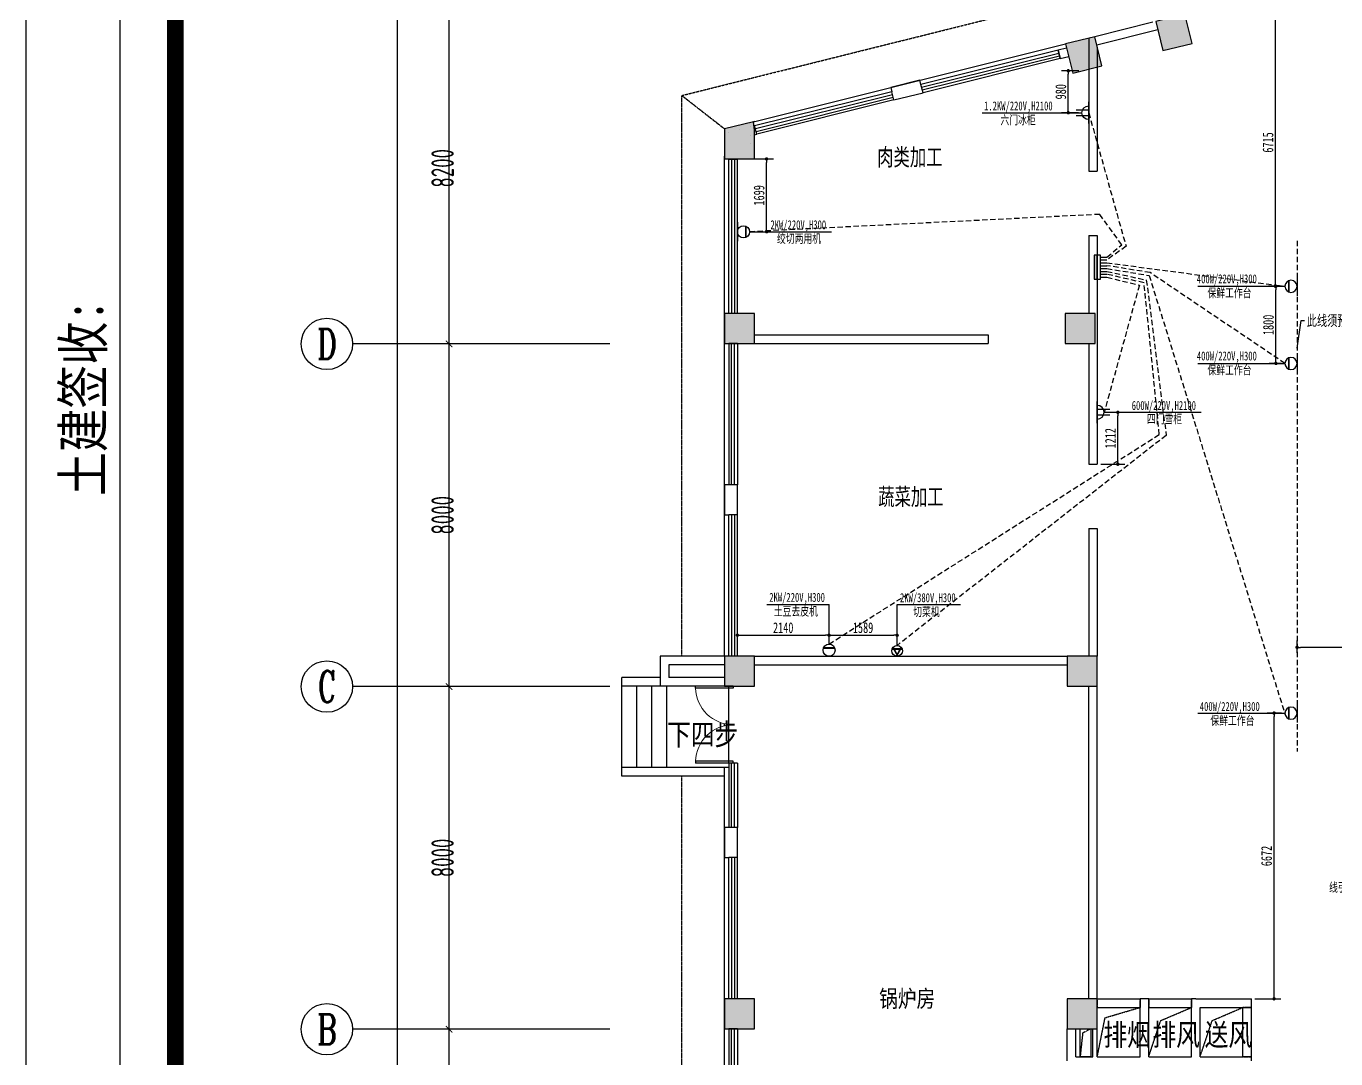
# Model space of a CAD drawing. Header units: inches. Extents: x -584 to 1446124, y -108140 to 99637.
# Drawn here: x 874424 to 904991, y 20854 to 44961 of the extents above; entities that cross this region are included whole.
import ezdxf
from ezdxf.enums import TextEntityAlignment as Align

# ---------------------------------------------------------------- set-up
doc = ezdxf.new("R2010")
doc.units = ezdxf.units.IN
doc.header["$MEASUREMENT"] = 0
for name, pattern in [('DASH', [0.35, 0.25, -0.1]), ('DASHED', [0.75, 0.5, -0.25]), ('HIDDEN', [0.375, 0.25, -0.125])]:
    doc.linetypes.add(name, pattern=pattern)
for name, color, linetype in [('AXIS', 3, 'Continuous'), ('AXIS_TEXT', 7, 'Continuous'), ('COLUMN', 6, 'Continuous'), ('DIM_SYMB', 3, 'Continuous'), ('GROUND', 34, 'Continuous'), ('PUB_HATCH', 8, 'Continuous'), ('PUB_TEXT', 151, 'Continuous'), ('STAIR', 6, 'Continuous'), ('WALL', 7, 'Continuous'), ('WINDOW', 3, 'Continuous'), ('供排水', 4, 'Continuous'), ('外框', 7, 'Continuous'), ('电位', 1, 'Continuous')]:
    doc.layers.add(name, color=color, linetype=linetype)
doc.styles.add('_TCH_AXIS', font='COMPLEX', dxfattribs={"bigfont": 'GBCBIG'})
doc.styles.add('_TCH_DIM', font='stylu.ttf')
doc.styles.add('_TCH_DIM_T3', font='TSSDENG', dxfattribs={"width": 0.64, "bigfont": 'TSSDCHN'})
doc.styles.add('COMPLEX', font='stylu.ttf')
doc.styles.get("Standard").update_dxf_attribs({"font": '', "width": 0.7, "height": 250})
doc.styles.add('STYLE4', font='', dxfattribs={"width": 0.7, "height": 180})
doc.styles.add('宋体平面', font='', dxfattribs={"width": 0.8})
doc.styles.get('Standard').set_extended_font_data('NSimSun')
doc.styles.get('STYLE4').set_extended_font_data('NSimSun')
doc.styles.get('宋体平面').set_extended_font_data('SimSun')
doc.dimstyles.new('_TCH_ARCH&&150', dxfattribs={"dimtxt": 525, "dimasz": 150, "dimexe": 375, "dimexo": 450, "dimgap": 150, "dimtad": 1, "dimdec": 0, "dimzin": 0, "dimdsep": 46, "dimtxsty": '_TCH_DIM_T3', "dimblk": 'ARCHTICK', "dimcen": 0.09, "dimclrt": 7, "dimazin": 2, "dimtfac": 1, "dimtdec": 0, "dimtix": 1, "dimtmove": 2, "dimatfit": 3, "dimfxl": 0, "dimtolj": 1, "dimtzin": 0, "dimarcsym": 0})
doc.dimstyles.new('电路', dxfattribs={"dimscale": 80, "dimtxt": 2.5, "dimasz": 1, "dimexe": 2, "dimexo": 1, "dimtad": 1, "dimdec": 0, "dimtxsty": 'Standard', "dimblk": 'DOT', "dimcen": 1, "dimclrd": 6, "dimclre": 6, "dimclrt": 6, "dimadec": 0, "dimazin": 0, "dimtfac": 1, "dimtdec": 0, "dimtmove": 0, "dimatfit": 3, "dimfxl": 0, "dimarcsym": 0})

# ---------------------------------------------------------------- blocks, each defined once
blk = doc.blocks.new('_ArchTick')
at = {"color": 0, "linetype": 'ByBlock', "const_width": 0.15}
blk.add_lwpolyline([(-0.5, -0.5), (0.5, 0.5)], dxfattribs=at)
blk = doc.blocks.new('*D110')
at = {"layer": 'AXIS', "color": 0, "lineweight": -2, "transparency": 16777216}
for p, q in [((887593, 21543), (883918, 21543)), ((884293, 13143), (884293, 21543)), ((887593, 13143), (883918, 13143))]:
    blk.add_line(p, q, dxfattribs=at)
at = {"layer": 'Defpoints', "color": 0, "transparency": 16777216}
for p in [(884293, 21543), (888043, 21543), (888043, 13143)]:
    blk.add_point(p, dxfattribs=at)
at = {"layer": 'AXIS', "color": 0, "lineweight": -2, "transparency": 16777216, "xscale": 150, "yscale": 150, "zscale": 150}
for p, rotation in [((884293, 21543), 90), ((884293, 13143), 270)]:
    blk.add_blockref('_ArchTick', p, dxfattribs=dict(at, rotation=rotation))
at = {"layer": 'AXIS', "color": 7, "transparency": 16777216, "insert": (884143, 17343), "char_height": 525, "attachment_point": 5, "rotation": 90, "style": '_TCH_DIM_T3'}
blk.add_mtext('\\A1;8400', dxfattribs=at)
blk = doc.blocks.new('*D111')
at = {"layer": 'AXIS', "color": 0, "lineweight": -2, "transparency": 16777216}
for p, q in [((887593, 29543), (883918, 29543)), ((884293, 21543), (884293, 29543)), ((887593, 21543), (883918, 21543))]:
    blk.add_line(p, q, dxfattribs=at)
at = {"layer": 'Defpoints', "color": 0, "transparency": 16777216}
for p in [(884293, 29543), (888043, 29543), (888043, 21543)]:
    blk.add_point(p, dxfattribs=at)
at = {"layer": 'AXIS', "color": 0, "lineweight": -2, "transparency": 16777216, "xscale": 150, "yscale": 150, "zscale": 150}
for p, rotation in [((884293, 29543), 90), ((884293, 21543), 270)]:
    blk.add_blockref('_ArchTick', p, dxfattribs=dict(at, rotation=rotation))
at = {"layer": 'AXIS', "color": 7, "transparency": 16777216, "insert": (884143, 25543), "char_height": 525, "attachment_point": 5, "rotation": 90, "style": '_TCH_DIM_T3'}
blk.add_mtext('\\A1;8000', dxfattribs=at)
blk = doc.blocks.new('*D112')
at = {"layer": 'AXIS', "color": 0, "lineweight": -2, "transparency": 16777216}
for p, q in [((887593, 37543), (883918, 37543)), ((884293, 29543), (884293, 37543)), ((887593, 29543), (883918, 29543))]:
    blk.add_line(p, q, dxfattribs=at)
at = {"layer": 'Defpoints', "color": 0, "transparency": 16777216}
for p in [(884293, 37543), (888043, 37543), (888043, 29543)]:
    blk.add_point(p, dxfattribs=at)
at = {"layer": 'AXIS', "color": 0, "lineweight": -2, "transparency": 16777216, "xscale": 150, "yscale": 150, "zscale": 150}
for p, rotation in [((884293, 37543), 90), ((884293, 29543), 270)]:
    blk.add_blockref('_ArchTick', p, dxfattribs=dict(at, rotation=rotation))
at = {"layer": 'AXIS', "color": 7, "transparency": 16777216, "insert": (884143, 33543), "char_height": 525, "attachment_point": 5, "rotation": 90, "style": '_TCH_DIM_T3'}
blk.add_mtext('\\A1;8000', dxfattribs=at)
blk = doc.blocks.new('*D113')
at = {"layer": 'AXIS', "color": 0, "lineweight": -2, "transparency": 16777216}
for p, q in [((887593, 45743), (883918, 45743)), ((884293, 37543), (884293, 45743)), ((887593, 37543), (883918, 37543))]:
    blk.add_line(p, q, dxfattribs=at)
at = {"layer": 'Defpoints', "color": 0, "transparency": 16777216}
for p in [(884293, 45743), (888043, 45743), (888043, 37543)]:
    blk.add_point(p, dxfattribs=at)
at = {"layer": 'AXIS', "color": 0, "lineweight": -2, "transparency": 16777216, "xscale": 150, "yscale": 150, "zscale": 150}
for p, rotation in [((884293, 45743), 90), ((884293, 37543), 270)]:
    blk.add_blockref('_ArchTick', p, dxfattribs=dict(at, rotation=rotation))
at = {"layer": 'AXIS', "color": 7, "transparency": 16777216, "insert": (884143, 41643), "char_height": 525, "attachment_point": 5, "rotation": 90, "style": '_TCH_DIM_T3'}
blk.add_mtext('\\A1;8200', dxfattribs=at)
blk = doc.blocks.new('*D120')
at = {"layer": 'AXIS', "color": 0, "lineweight": -2, "transparency": 16777216}
for p, q in [((887593, 87043), (882718, 87043)), ((883093, 13043), (883093, 87043)), ((887593, 13043), (882718, 13043))]:
    blk.add_line(p, q, dxfattribs=at)
at = {"layer": 'Defpoints', "color": 0, "transparency": 16777216}
for p in [(883093, 87043), (888043, 87043), (888043, 13043)]:
    blk.add_point(p, dxfattribs=at)
at = {"layer": 'AXIS', "color": 0, "lineweight": -2, "transparency": 16777216, "xscale": 150, "yscale": 150, "zscale": 150}
for p, rotation in [((883093, 87043), 90), ((883093, 13043), 270)]:
    blk.add_blockref('_ArchTick', p, dxfattribs=dict(at, rotation=rotation))
at = {"layer": 'AXIS', "color": 7, "transparency": 16777216, "insert": (882943, 50043), "char_height": 525, "attachment_point": 5, "rotation": 90, "style": '_TCH_DIM_T3'}
blk.add_mtext('\\A1;74000', dxfattribs=at)
blk = doc.blocks.new('_FZH')
at = {"layer": 'WALL'}
blk.add_lwpolyline([(-0.5, -0.5), (0.5, -0.5), (0.5, 0.5), (-0.5, 0.5)], close=True, dxfattribs=at)
blk.add_solid([(-0.5, -0.5), (0.5, -0.5), (-0.5, 0.5), (0.5, 0.5)], dxfattribs=at)
blk = doc.blocks.new('$DorLib2D$00000002')
for p, q in [((-0.5, 0), (-0.5, 0.4875)), ((-0.475, 0.4875), (-0.5, 0.4875)), ((-0.475, 0), (-0.475, 0.4875)), ((0.475, 0), (0.475, 0.4875)), ((0.475, 0.4875), (0.5, 0.4875)), ((0.5, 0), (0.5, 0.4875)), ((-0.5, 0), (-0.475, 0)), ((0.5, 0), (0.475, 0))]:
    blk.add_line(p, q)
at = {"lineweight": 13}
for centre, start, end in [((-0.4875, 0), 0, 88.53072), ((0.4875, 0), 91.46928, 180)]:
    blk.add_arc(centre, 0.4875, start, end, dxfattribs=at)
blk = doc.blocks.new('_AXISO')
blk.add_circle((0, 0), 0.5)
at = {"layer": 'AXIS_TEXT', "style": 'COMPLEX', "width": 1.041667}
blk.add_attdef('A', text='', height=0.56, dxfattribs=at).set_placement((-0.25, -0.28), (0.25, -0.28), align=Align.FIT)
blk = doc.blocks.new('$TCHSYS$WIN2D')
for p, q in [((-0.5, 0.5), (0.5, 0.5)), ((-0.5, 0.5), (-0.5, -0.5)), ((0.5, 0.5), (0.5, -0.5)), ((0.5, 0.1667), (-0.5, 0.1667)), ((0.5, -0.1667), (-0.5, -0.1667)), ((-0.5, -0.5), (0.5, -0.5))]:
    blk.add_line(p, q)
blk = doc.blocks.new('A$C3BCC7316')
at = {"layer": '电位'}
for p, q in [((99, 215), (404, 215)), ((104, 226), (399, 226)), ((0, 0), (503, 0))]:
    blk.add_line(p, q, dxfattribs=at)
blk.add_circle((252, 161), 161, dxfattribs=at)
blk = doc.blocks.new('_DOT')
at = {"color": 0, "linetype": 'ByBlock'}
blk.add_line((-0.5, 0), (-1, 0), dxfattribs=at)
at = {"color": 0, "linetype": 'ByBlock', "const_width": 0.5}
blk.add_lwpolyline([(-0.25, 0, 1), (0.25, 0, 1)], format="xyb", close=True, dxfattribs=at)
blk = doc.blocks.new('A$C383973DD')
at = {"layer": '电位'}
for p, q in [((0, 0), (0, 503)), ((292, 316), (0, 316)), ((292, 187), (0, 187))]:
    blk.add_line(p, q, dxfattribs=at)
blk.add_arc((0, 252), 161, 270, 90, dxfattribs=at)
blk = doc.blocks.new('A$C7F97516A')
at = {"layer": '电位', "color": 4, "xscale": -1}
blk.add_blockref('A$C383973DD', (292, 0), dxfattribs=at)
blk = doc.blocks.new('A$C624B2101')
at = {"rotation": 180}
blk.add_blockref('A$C7F97516A', (292, 503), dxfattribs=at)
blk = doc.blocks.new('A$C76033D9E')
at = {"layer": '电位', "rotation": 180}
blk.add_blockref('A$C624B2101', (292, 503), dxfattribs=at)
blk = doc.blocks.new('A$C748C3124')
at = {"layer": '电位', "rotation": 90}
blk.add_blockref('A$C76033D9E', (503, 0), dxfattribs=at)
blk = doc.blocks.new('A$C42B0259F')
at = {"layer": '电位', "ltscale": 5, "xscale": -1, "rotation": 180}
blk.add_blockref('A$C748C3124', (0, 292), dxfattribs=at)
blk = doc.blocks.new('A$C46FF7360')
at = {"layer": '供排水', "color": 1, "rotation": 270}
blk.add_blockref('A$C42B0259F', (0, 503), dxfattribs=at)
blk = doc.blocks.new('A$C2916719F')
at = {"layer": '电位', "linetype": 'ByBlock', "rotation": 180}
blk.add_blockref('A$C46FF7360', (292, 503), dxfattribs=at)
blk = doc.blocks.new('A$C03132E9D')
at = {"layer": '电位', "linetype": 'ByBlock', "rotation": 270}
blk.add_blockref('A$C2916719F', (0, 292), dxfattribs=at)
blk = doc.blocks.new('A$C6B0667CD')
at = {"layer": '电位', "rotation": 89.99999999999999}
blk.add_blockref('A$C03132E9D', (292, 0), dxfattribs=at)
blk = doc.blocks.new('A$C1DA46B52')
at = {"layer": '电位', "xscale": -1, "rotation": 180}
blk.add_blockref('A$C6B0667CD', (0, 503), dxfattribs=at)
blk = doc.blocks.new('A$C30686D04')
at = {"layer": 'WALL', "color": 5, "rotation": 90}
blk.add_blockref('A$C1DA46B52', (503, 0), dxfattribs=at)
blk = doc.blocks.new('A$C10C2449B')
at = {"layer": 'WALL', "color": 5, "rotation": 90}
blk.add_blockref('A$C30686D04', (292, 0), dxfattribs=at)
blk = doc.blocks.new('A$C50093F6F')
at = {"layer": '电位', "rotation": 270}
blk.add_blockref('A$C10C2449B', (0, 292), dxfattribs=at)
blk = doc.blocks.new('A$C5F826928')
at = {"layer": '电位', "rotation": 270}
blk.add_blockref('A$C50093F6F', (0, 503), dxfattribs=at)
blk = doc.blocks.new('A$C14B745F9')
at = {"layer": '电位'}
for p, q in [((0, 503), (0, 0)), ((215, 404), (215, 99)), ((226, 399), (226, 104)), ((1, 233), (257, 381)), ((257, 122), (1, 270)), ((3, 222), (266, 374)), ((266, 129), (3, 281))]:
    blk.add_line(p, q, dxfattribs=at)
blk.add_circle((161, 252), 161, dxfattribs=at)
blk = doc.blocks.new('A$C45DF5A34')
at = {"layer": '电位', "color": 4, "rotation": 90}
blk.add_blockref('A$C14B745F9', (503, 0), dxfattribs=at)
blk = doc.blocks.new('A$C719F3E81')
at = {"layer": '电位', "color": 4, "rotation": 180}
blk.add_blockref('A$C45DF5A34', (503, 323), dxfattribs=at)
blk = doc.blocks.new('A$C2F906CB9')
at = {"layer": '电位', "color": 1, "ltscale": 400}
blk.add_blockref('A$C719F3E81', (0, 0), dxfattribs=at)
blk = doc.blocks.new('A$C6BFE34A6')
at = {"layer": '电位', "xscale": 0.777089783281734, "yscale": 0.777089783281734, "zscale": 0.777089783281734}
blk.add_blockref('A$C2F906CB9', (0, 0), dxfattribs=at)
blk = doc.blocks.new('A$C67150746')
at = {"layer": '供排水', "color": 1, "rotation": 270}
blk.add_blockref('A$C6BFE34A6', (0, 391), dxfattribs=at)
blk = doc.blocks.new('A$C51460DDB')
at = {"layer": '电位', "linetype": 'ByBlock', "xscale": -1}
blk.add_blockref('A$C67150746', (251, 0), dxfattribs=at)
blk = doc.blocks.new('A$C75EF68A1')
at = {"layer": 'WALL', "color": 5, "rotation": 180}
blk.add_blockref('A$C51460DDB', (251, 391), dxfattribs=at)
blk = doc.blocks.new('A$C776A0E82')
at = {"layer": '电位', "color": 6}
blk.add_blockref('A$C75EF68A1', (0, 0), dxfattribs=at)
blk = doc.blocks.new('A$C12B31555')
at = {"layer": '电位', "color": 6, "rotation": 270}
blk.add_blockref('A$C776A0E82', (0, 251), dxfattribs=at)
blk = doc.blocks.new('A$C380528E4')
at = {"layer": '电位', "color": 6, "rotation": 180}
blk.add_blockref('A$C12B31555', (391, 251), dxfattribs=at)
blk = doc.blocks.new('*D207')
at = {"layer": 'Defpoints', "color": 0, "transparency": 16777216}
for p in [(898747, 43920), (899069, 43920), (899062, 42940)]:
    blk.add_point(p, dxfattribs=at)
at = {"layer": '电位', "color": 6, "lineweight": -2, "transparency": 16777216}
for p, q in [((898989, 43920), (898587, 43920)), ((898747, 43020), (898747, 43840)), ((898982, 42940), (898587, 42940))]:
    blk.add_line(p, q, dxfattribs=at)
at = {"layer": '电位', "color": 6, "lineweight": -2, "transparency": 16777216, "xscale": 80, "yscale": 80, "zscale": 80}
for p, rotation in [((898747, 43920), 90), ((898747, 42940), 270)]:
    blk.add_blockref('_DOT', p, dxfattribs=dict(at, rotation=rotation))
at = {"layer": '电位', "color": 6, "transparency": 16777216, "insert": (898572, 43430), "char_height": 250, "attachment_point": 5, "rotation": 90}
blk.add_mtext('980', dxfattribs=at)
blk = doc.blocks.new('*D208')
at = {"layer": 'Defpoints', "color": 0, "transparency": 16777216}
for p in [(891307, 41861), (891705, 41861), (891307, 40162)]:
    blk.add_point(p, dxfattribs=at)
at = {"layer": '电位', "color": 6, "lineweight": -2, "transparency": 16777216}
for p, q in [((891387, 41861), (891865, 41861)), ((891705, 40242), (891705, 41781)), ((891387, 40162), (891865, 40162))]:
    blk.add_line(p, q, dxfattribs=at)
at = {"layer": '电位', "color": 6, "lineweight": -2, "transparency": 16777216, "xscale": 80, "yscale": 80, "zscale": 80}
for p, rotation in [((891705, 41861), 90), ((891705, 40162), 270)]:
    blk.add_blockref('_DOT', p, dxfattribs=dict(at, rotation=rotation))
at = {"layer": '电位', "color": 6, "transparency": 16777216, "insert": (891530, 41012), "char_height": 250, "attachment_point": 5, "rotation": 90}
blk.add_mtext('1699', dxfattribs=at)
blk = doc.blocks.new('*D209')
at = {"layer": 'Defpoints', "color": 0, "transparency": 16777216}
for p in [(893163, 30742), (893163, 30541), (891023, 30254)]:
    blk.add_point(p, dxfattribs=at)
at = {"layer": '电位', "color": 6, "lineweight": -2, "transparency": 16777216}
for p, q in [((891023, 30334), (891023, 30902)), ((893163, 30621), (893163, 30902)), ((891103, 30742), (893083, 30742))]:
    blk.add_line(p, q, dxfattribs=at)
at = {"layer": '电位', "color": 6, "lineweight": -2, "transparency": 16777216, "xscale": 80, "yscale": 80, "zscale": 80, "rotation": 180}
blk.add_blockref('_DOT', (891023, 30742), dxfattribs=at)
at = {"layer": '电位', "color": 6, "lineweight": -2, "transparency": 16777216, "xscale": 80, "yscale": 80, "zscale": 80}
blk.add_blockref('_DOT', (893163, 30742), dxfattribs=at)
at = {"layer": '电位', "color": 6, "transparency": 16777216, "insert": (892093, 30917), "char_height": 250, "attachment_point": 5}
blk.add_mtext('2140', dxfattribs=at)
blk = doc.blocks.new('*D210')
at = {"layer": 'Defpoints', "color": 0, "transparency": 16777216}
for p in [(894752, 30742), (893163, 30541), (894752, 30504)]:
    blk.add_point(p, dxfattribs=at)
at = {"layer": '电位', "color": 6, "lineweight": -2, "transparency": 16777216}
for p, q in [((893163, 30621), (893163, 30902)), ((894752, 30584), (894752, 30902)), ((893243, 30742), (894672, 30742))]:
    blk.add_line(p, q, dxfattribs=at)
at = {"layer": '电位', "color": 6, "lineweight": -2, "transparency": 16777216, "xscale": 80, "yscale": 80, "zscale": 80, "rotation": 180}
blk.add_blockref('_DOT', (893163, 30742), dxfattribs=at)
at = {"layer": '电位', "color": 6, "lineweight": -2, "transparency": 16777216, "xscale": 80, "yscale": 80, "zscale": 80}
blk.add_blockref('_DOT', (894752, 30742), dxfattribs=at)
at = {"layer": '电位', "color": 6, "transparency": 16777216, "insert": (893957, 30917), "char_height": 250, "attachment_point": 5}
blk.add_mtext('1589', dxfattribs=at)
blk = doc.blocks.new('*D211')
at = {"layer": 'Defpoints', "color": 0, "transparency": 16777216}
for p in [(903550, 28925), (903802, 28925), (903023, 22254)]:
    blk.add_point(p, dxfattribs=at)
at = {"layer": '电位', "color": 6, "lineweight": -2, "transparency": 16777216}
for p, q in [((903722, 28925), (903390, 28925)), ((903550, 22334), (903550, 28845)), ((903103, 22254), (903710, 22254))]:
    blk.add_line(p, q, dxfattribs=at)
at = {"layer": '电位', "color": 6, "lineweight": -2, "transparency": 16777216, "xscale": 80, "yscale": 80, "zscale": 80}
for p, rotation in [((903550, 28925), 90), ((903550, 22254), 270)]:
    blk.add_blockref('_DOT', p, dxfattribs=dict(at, rotation=rotation))
at = {"layer": '电位', "color": 6, "transparency": 16777216, "insert": (903375, 25589), "char_height": 250, "attachment_point": 5, "rotation": 90}
blk.add_mtext('6672', dxfattribs=at)
blk = doc.blocks.new('*D212')
at = {"layer": 'Defpoints', "color": 0, "transparency": 16777216}
for p in [(899584, 35947), (899903, 35947), (899423, 34735)]:
    blk.add_point(p, dxfattribs=at)
at = {"layer": '电位', "color": 6, "lineweight": -2, "transparency": 16777216}
for p, q in [((899664, 35947), (900063, 35947)), ((899903, 34815), (899903, 35867)), ((899503, 34735), (900063, 34735))]:
    blk.add_line(p, q, dxfattribs=at)
at = {"layer": '电位', "color": 6, "lineweight": -2, "transparency": 16777216, "xscale": 80, "yscale": 80, "zscale": 80}
for p, rotation in [((899903, 35947), 90), ((899903, 34735), 270)]:
    blk.add_blockref('_DOT', p, dxfattribs=dict(at, rotation=rotation))
at = {"layer": '电位', "color": 6, "transparency": 16777216, "insert": (899728, 35341), "char_height": 250, "attachment_point": 5, "rotation": 90}
blk.add_mtext('1212', dxfattribs=at)
blk = doc.blocks.new('*D213')
at = {"layer": 'Defpoints', "color": 0, "transparency": 16777216}
for p in [(903593, 38888), (903802, 38888), (903802, 37088)]:
    blk.add_point(p, dxfattribs=at)
at = {"layer": '电位', "color": 6, "lineweight": -2, "transparency": 16777216}
for p, q in [((903722, 38888), (903433, 38888)), ((903593, 37168), (903593, 38808)), ((903722, 37088), (903433, 37088))]:
    blk.add_line(p, q, dxfattribs=at)
at = {"layer": '电位', "color": 6, "lineweight": -2, "transparency": 16777216, "xscale": 80, "yscale": 80, "zscale": 80}
for p, rotation in [((903593, 38888), 90), ((903593, 37088), 270)]:
    blk.add_blockref('_DOT', p, dxfattribs=dict(at, rotation=rotation))
at = {"layer": '电位', "color": 6, "transparency": 16777216, "insert": (903418, 37988), "char_height": 250, "attachment_point": 5, "rotation": 90}
blk.add_mtext('1800', dxfattribs=at)
blk = doc.blocks.new('*D785')
at = {"layer": 'Defpoints', "color": 0, "transparency": 16777216}
for p in [(903583, 45603), (903750, 45603), (903802, 38888)]:
    blk.add_point(p, dxfattribs=at)
at = {"layer": '电位', "color": 6, "lineweight": -2, "transparency": 16777216}
for p, q in [((903670, 45603), (903423, 45603)), ((903583, 38968), (903583, 45523)), ((903722, 38888), (903423, 38888))]:
    blk.add_line(p, q, dxfattribs=at)
at = {"layer": '电位', "color": 6, "lineweight": -2, "transparency": 16777216, "xscale": 80, "yscale": 80, "zscale": 80}
for p, rotation in [((903583, 45603), 90), ((903583, 38888), 270)]:
    blk.add_blockref('_DOT', p, dxfattribs=dict(at, rotation=rotation))
at = {"layer": '电位', "color": 6, "transparency": 16777216, "insert": (903408, 42246), "char_height": 250, "attachment_point": 5, "rotation": 90}
blk.add_mtext('6715', dxfattribs=at)
blk = doc.blocks.new('*D786')
at = {"layer": 'Defpoints', "color": 0, "transparency": 16777216}
for p in [(904086, 30459), (904086, 30254), (906823, 30254)]:
    blk.add_point(p, dxfattribs=at)
at = {"layer": '电位', "color": 6, "lineweight": -2, "transparency": 16777216}
for p, q in [((904086, 30334), (904086, 30619)), ((906823, 30334), (906823, 30619)), ((906743, 30459), (904166, 30459))]:
    blk.add_line(p, q, dxfattribs=at)
at = {"layer": '电位', "color": 6, "lineweight": -2, "transparency": 16777216, "xscale": 80, "yscale": 80, "zscale": 80, "rotation": 180}
blk.add_blockref('_DOT', (904086, 30459), dxfattribs=at)
at = {"layer": '电位', "color": 6, "lineweight": -2, "transparency": 16777216, "xscale": 80, "yscale": 80, "zscale": 80}
blk.add_blockref('_DOT', (906823, 30459), dxfattribs=at)
at = {"layer": '电位', "color": 6, "transparency": 16777216, "insert": (905454, 30634), "char_height": 250, "attachment_point": 5}
blk.add_mtext('2737', dxfattribs=at)

msp = doc.modelspace()

# ---------------------------------------------------------------- hatches: boundary and pattern name
at = {"layer": 'PUB_HATCH'}
msp.add_hatch(color=256, dxfattribs=at).paths.add_polyline_path([(890722.9, 41861), (891422.9, 41861), (891422.9, 42529.4), (891400.1, 42729.9), (890722.9, 42561)])
at = {"layer": '电位'}
msp.add_hatch(color=1, dxfattribs=at).paths.add_polyline_path([(899422.9, 39614.1), (899348.6, 39614.1), (899348.6, 39053.2), (899422.9, 39053.2)])

# ---------------------------------------------------------------- linework, layer by layer
for p, q in [((891400.1, 42729.9), (898683.2, 44545.8)), ((891400.1, 42729.9), (898683.2, 44545.8)), ((890722.9, 30253.6), (890722.9, 41922.4)), ((890722.9, 28630.5), (890722.9, 28676.7)), ((890722.9, 14103.6), (890722.9, 27653.6))]:
    msp.add_line(p, q)
at = {"linetype": 'DASH'}
for points in [[(899422.9, 20903.6), (899606.3, 21813.3), (900422.9, 22053.6)], [(900622.9, 20903.6), (900906.3, 21747), (901622.9, 22053.6)], [(901822.9, 20903.6), (902106.3, 21747), (902822.9, 22053.6)], [(899272.9, 21553.6), (899081.8, 21453.9), (899022.9, 20903.6)]]:
    msp.add_lwpolyline(points, dxfattribs=at)
msp.add_lwpolyline([(899022.9, 21553.6), (899272.9, 21553.6), (899272.9, 20903.6), (899022.9, 20903.6)], close=True)
at = {"layer": 'AXIS'}
for p, q in [((888043.3, 37542.8), (882043.3, 37542.8)), ((888043.3, 29542.8), (882043.3, 29542.8)), ((888043.3, 21542.8), (882043.3, 21542.8))]:
    msp.add_line(p, q, dxfattribs=at)
at = {"layer": 'COLUMN'}
for p, q in [((895283.3, 43698), (894604.1, 43528.7)), ((894604.1, 43528.7), (894628.3, 43431.7)), ((894676.6, 43237.6), (895355.9, 43407)), ((895307.5, 43601), (895283.3, 43698)), ((891400.1, 42729.9), (890722.9, 42561)), ((890722.9, 42561), (890722.9, 41861)), ((891422.9, 42529.4), (891400.1, 42729.9)), ((891422.9, 41861), (891422.9, 42529.4)), ((890722.9, 41861), (891422.9, 41861)), ((890822.9, 34253.6), (890722.9, 34253.6)), ((890722.9, 34253.6), (890722.9, 33553.6)), ((891022.9, 33553.6), (891022.9, 34253.6)), ((890722.9, 33553.6), (890822.9, 33553.6)), ((890822.9, 26253.6), (890722.9, 26253.6)), ((890722.9, 26253.6), (890722.9, 25553.6)), ((891022.9, 25553.6), (891022.9, 26253.6)), ((890722.9, 25553.6), (890822.9, 25553.6))]:
    msp.add_line(p, q, dxfattribs=at)
at = {"layer": 'DIM_SYMB'}
msp.add_lwpolyline([(889227.5, 28435.6, 0, 0, 0), (888447.2, 28435.6, 120, 0, 0), (887997.2, 28435.6, 0, 0, 0)], format="xyseb", dxfattribs=at)
at = {"layer": 'GROUND', "linetype": 'DASH'}
msp.add_line((890722.9, 42561), (889722.9, 43342.3), dxfattribs=at)
for points in [[(889722.9, 30253.6), (889722.9, 43342.3), (899722.9, 45835.6), (899722.9, 54203.6)], [(906822.9, 12403.6), (889722.9, 12403.6), (889722.9, 27453.6)]]:
    msp.add_lwpolyline(points, dxfattribs=at)
at = {"layer": 'STAIR'}
for p, q in [((888322.9, 27453.6), (888322.9, 29753.6)), ((889222.9, 29753.6), (888322.9, 29753.6)), ((889222.9, 29553.6), (888322.9, 29553.6)), ((888672.9, 27653.6), (888672.9, 29553.6)), ((889022.9, 27653.6), (889022.9, 29553.6)), ((889372.9, 27653.6), (889372.9, 29553.6)), ((890822.9, 27653.6), (888322.9, 27653.6)), ((890722.9, 27453.6), (888322.9, 27453.6))]:
    msp.add_line(p, q, dxfattribs=at)
at = {"layer": 'WALL'}
for p, q in [((900722.9, 45054.3), (899362.4, 44715.1)), ((899222.9, 44680.3), (899222.9, 41574.2)), ((900834.6, 44876), (899410.8, 44521)), ((898707.4, 44448.7), (898509.4, 44399.4)), ((898509.4, 44399.4), (898557.8, 44205.3)), ((899422.9, 44472.7), (899422.9, 41574.2)), ((898557.8, 44205.3), (898755.8, 44254.7)), ((891072.9, 42545.2), (891072.9, 42545.2)), ((891322.9, 42607.6), (891322.9, 42607.6)), ((891322.9, 42607.6), (891322.9, 42607.6)), ((891422.9, 42735.5), (891400.1, 42729.9)), ((891426.3, 42633.3), (891411.5, 42629.6)), ((891414, 42607.6), (891422.9, 42607.6)), ((891422.9, 42529.4), (891422.9, 42607.6)), ((891474.7, 42439.3), (891426.3, 42633.3)), ((890822.9, 42482.9), (890822.9, 42482.9)), ((891322.9, 42412.7), (891322.9, 42412.7)), ((891322.9, 42217.9), (891322.9, 42217.9)), ((891422.9, 42426.4), (891474.7, 42439.3)), ((890822.9, 41861), (890822.9, 41853.6)), ((890822.9, 41853.6), (891022.9, 41853.6)), ((891022.9, 41853.6), (891022.9, 41861)), ((899222.9, 41574.2), (899422.9, 41574.2)), ((899222.9, 40074.2), (899222.9, 38253.6)), ((899222.9, 40074.2), (899422.9, 40074.2)), ((899422.9, 40074.2), (899422.9, 34735.5)), ((891422.9, 37753.6), (896872.9, 37753.6)), ((896872.9, 37753.6), (896872.9, 37553.6)), ((891422.9, 37553.6), (896872.9, 37553.6)), ((899222.9, 37553.6), (899222.9, 34735.5)), ((899222.9, 34735.5), (899422.9, 34735.5)), ((899222.9, 33235.5), (899222.9, 30253.6)), ((899222.9, 33235.5), (899422.9, 33235.5)), ((899422.9, 33235.5), (899422.9, 30253.6)), ((890722.9, 30253.6), (889222.9, 30253.6)), ((889222.9, 30253.6), (889222.9, 29553.6)), ((890722.9, 30053.6), (889422.9, 30053.6)), ((889422.9, 30053.6), (889422.9, 29753.6)), ((891422.9, 30253.6), (898722.9, 30253.6)), ((891422.9, 30053.6), (898722.9, 30053.6)), ((890722.9, 29753.6), (889422.9, 29753.6)), ((890722.9, 29553.6), (889222.9, 29553.6)), ((899222.9, 22253.6), (899222.9, 29553.6)), ((899422.9, 22253.6), (899422.9, 29553.6)), ((900522.9, 22253.6), (900422.9, 22253.6)), ((900422.9, 22253.6), (900422.9, 22053.6)), ((900422.9, 20903.6), (900422.9, 22053.6)), ((900622.9, 22253.6), (900522.9, 22253.6)), ((900622.9, 22053.6), (900622.9, 22253.6)), ((900622.9, 20903.6), (900622.9, 22053.6)), ((901722.9, 22253.6), (901622.9, 22253.6)), ((901622.9, 22253.6), (901622.9, 22053.6)), ((901622.9, 20903.6), (901622.9, 22053.6)), ((901722.9, 22253.6), (903022.9, 22253.6)), ((901822.9, 20903.6), (901822.9, 22053.6)), ((901822.9, 22053.6), (902822.9, 22053.6)), ((902822.9, 22053.6), (903022.9, 22053.6)), ((903022.9, 22053.6), (903022.9, 22253.6)), ((898722.9, 20803.6), (898722.9, 21553.6)), ((898922.9, 20903.6), (898922.9, 21553.6)), ((899322.9, 20903.6), (899322.9, 21553.6)), ((899422.9, 20903.6), (899422.9, 21553.6)), ((898922.9, 20903.6), (899322.9, 20903.6)), ((899422.9, 20903.6), (900422.9, 20903.6)), ((900622.9, 20903.6), (901622.9, 20903.6)), ((901822.9, 20903.6), (902822.9, 20903.6)), ((903022.9, 20903.6), (902822.9, 20903.6)), ((903022.9, 20803.6), (903022.9, 20903.6))]:
    msp.add_line(p, q, dxfattribs=at)
at = {"layer": 'WINDOW'}
msp.add_line((890822.9, 27753.6), (890822.9, 29553.6), dxfattribs=at)
at = {"layer": 'WINDOW', "linetype": 'DASH'}
for p, q in [((899422.9, 22253.6), (899422.9, 22053.6)), ((900422.9, 22053.6), (900422.9, 22253.6)), ((900622.9, 22253.6), (900622.9, 22053.6)), ((901622.9, 22053.6), (901622.9, 22253.6)), ((903022.9, 22053.6), (902822.9, 22053.6)), ((902822.9, 20903.6), (903022.9, 20903.6))]:
    msp.add_line(p, q, dxfattribs=at)
at = {"layer": 'WINDOW', "linetype": 'DASHED'}
for p, q in [((899422.9, 22253.6, 800), (900422.9, 22253.6, 800)), ((899422.9, 22053.6, 800), (900422.9, 22053.6, 800)), ((900622.9, 22253.6, 800), (901622.9, 22253.6, 800)), ((900622.9, 22053.6, 800), (901622.9, 22053.6, 800)), ((902822.9, 20903.6), (902822.9, 22053.6)), ((903022.9, 20903.6), (903022.9, 22053.6))]:
    msp.add_line(p, q, dxfattribs=at)
at = {"layer": '供排水', "color": 5, "linetype": 'HIDDEN', "ltscale": 500}
for p, q in [((904086, 39952.6), (904086, 36352.6)), ((904086, 36352.6), (904086, 28025.4))]:
    msp.add_line(p, q, dxfattribs=at)
at = {"layer": '外框', "lineweight": -2}
for p, q in [((874423.9, 5887.4), (874423.9, 99636.8)), ((876614.6, 5779.8), (876614.6, 99636.8))]:
    msp.add_line(p, q, dxfattribs=at)
at = {"layer": '外框', "lineweight": -2, "const_width": 391.5}
msp.add_lwpolyline([(881818.3, 7015.2), (1005149.3, 7015.2, 0.4142136), (1009064.5, 10930.4), (1009064.5, 94453.3, 0.4142136), (1005149.3, 98368.5), (881818.3, 98368.5, 0.4142136), (877903, 94453.3), (877903, 10930.4, 0.4142136)], format="xyb", close=True, dxfattribs=at)
at = {"layer": '电位', "color": 4}
for p, q in [((896738.2, 42940.2), (899061.5, 42940.2)), ((891306.9, 40162.3), (893216.5, 40162.3)), ((901772.4, 38888.1), (903802, 38888.1)), ((901772.4, 37088.1), (903802, 37088.1)), ((899584.2, 35947.2), (901851.3, 35947.2)), ((891711.4, 31462.3), (893162.9, 31462.3)), ((893162.9, 30540.8), (893162.9, 31462.3)), ((894751.8, 31462.6), (896232.9, 31462.6)), ((894751.8, 30504.4), (894751.8, 31462.6)), ((901772.4, 28925.4), (903802, 28925.4))]:
    msp.add_line(p, q, dxfattribs=at)
at = {"layer": '电位', "linetype": 'HIDDEN', "ltscale": 500}
for p, q in [((899222.9, 42940.2), (900094.6, 39823.3)), ((899479.5, 40567.2), (891306.9, 40162.3)), ((899994.9, 39856.7), (899479.5, 40567.2)), ((899647.2, 39570.5), (899994.9, 39856.7)), ((900094.6, 39823.3), (899647.2, 39503.6)), ((899647.2, 39436.7), (903802, 38888.1)), ((900656.3, 39208.7), (899647.2, 39369.9)), ((899647.2, 39303), (900634.6, 39141.1)), ((899647.2, 39236.1), (900568.1, 39034.6)), ((900515.1, 38969.9), (899647.2, 39169.2)), ((900634.6, 39141.1), (903808.3, 28883.4)), ((903802, 37088.1), (900656.3, 39208.7)), ((900405.6, 38913.8), (899584.2, 35947.2)), ((899647.2, 39102.3), (900405.6, 38913.8)), ((900871.4, 35428.2), (900515.1, 38969.9)), ((900568.1, 39034.6), (901031.9, 35407)), ((893162.9, 30537.6), (900871.4, 35428.2)), ((901031.9, 35407), (894751.8, 30504.4))]:
    msp.add_line(p, q, dxfattribs=at)
at = {"layer": '电位'}
for p, q in [((899422.9, 39053.2), (899422.9, 39614.1)), ((899497.2, 39570.5), (899647.2, 39570.5)), ((899497.2, 39503.6), (899647.2, 39503.6)), ((899497.2, 39436.7), (899647.2, 39436.7)), ((899497.2, 39369.9), (899647.2, 39369.9)), ((899497.2, 39303), (899647.2, 39303)), ((899497.2, 39236.1), (899647.2, 39236.1)), ((899497.2, 39169.2), (899647.2, 39169.2)), ((899497.2, 39102.3), (899647.2, 39102.3))]:
    msp.add_line(p, q, dxfattribs=at)
msp.add_lwpolyline([(899348.6, 39053.2), (899497.2, 39053.2), (899497.2, 39614.1), (899348.6, 39614.1)], close=True, dxfattribs=at)

# ---------------------------------------------------------------- block references
at = {"layer": 'AXIS'}
ref = msp.add_blockref('_AXISO', (881443.3, 37542.8), dxfattribs=dict(at, xscale=1200, yscale=1200, zscale=1200))
ref.add_attrib('A', 'D', dxfattribs={"layer": 'AXIS_TEXT', "height": 705.1, "style": '_TCH_AXIS', "width": 0.8}).set_placement((881215, 37190.3), (881671.6, 37190.3), align=Align.FIT)
ref = msp.add_blockref('_AXISO', (881443.3, 29542.8), dxfattribs=dict(at, xscale=1200, yscale=1200, zscale=1200))
ref.add_attrib('A', 'C', dxfattribs={"layer": 'AXIS_TEXT', "height": 729.3, "style": '_TCH_AXIS', "width": 0.8}).set_placement((881234.9, 29178.2), (881651.7, 29178.2), align=Align.FIT)
ref = msp.add_blockref('_AXISO', (881443.3, 21542.8), dxfattribs=dict(at, xscale=1200, yscale=1200, zscale=1200))
ref.add_attrib('A', 'B', dxfattribs={"layer": 'AXIS_TEXT', "height": 705.1, "style": '_TCH_AXIS', "width": 0.8}).set_placement((881215, 21190.3), (881671.6, 21190.3), align=Align.FIT)
at = {"layer": 'COLUMN', "yscale": 700.0000000001164, "zscale": 700.0000000001155}
for p, xscale, rotation in [((901210.5, 44815.2), 699.9999999998895, 14.00000000002525), ((899107.5, 44290.8), 699.9999999996636, 14.00000000002986)]:
    msp.add_blockref('_FZH', p, dxfattribs=dict(at, xscale=xscale, rotation=rotation))
at = {"layer": 'COLUMN', "xscale": 700, "yscale": 700, "zscale": 700}
for p in [(891072.9, 37903.6), (899022.9, 37903.6), (891072.9, 29903.6), (899072.9, 29903.6), (891072.9, 21903.6), (899072.9, 21903.6)]:
    msp.add_blockref('_FZH', p, dxfattribs=at)
at = {"layer": 'WINDOW'}
for name, p, xscale, yscale, zscale, rotation in [('$TCHSYS$WIN2D', (896932.6, 43903.2), 3299.999999999974, 200, 3300, 194), ('$TCHSYS$WIN2D', (893051.5, 42935.5), 3299.999999999974, 200, 3300, 194), ('$TCHSYS$WIN2D', (890922.9, 40053.6), 3600, -200, 3600, 90), ('$TCHSYS$WIN2D', (890922.9, 35903.6), -3300, -200, -3300, 90), ('$TCHSYS$WIN2D', (890922.9, 31903.6), 3300, -200, 3300, 90), ('$DorLib2D$00000002', (890922.9, 28653.6), 1800, 1800, 1800, 90), ('$TCHSYS$WIN2D', (890922.9, 27003.6), -1499.999999999127, -200, -1499.999999999127, 90), ('$TCHSYS$WIN2D', (890922.9, 23903.6), 3300, -200, 3300, 90), ('$TCHSYS$WIN2D', (890922.9, 19878.6), -3350, -200, -3350, 90)]:
    msp.add_blockref(name, p, dxfattribs=dict(at, xscale=xscale, yscale=yscale, zscale=zscale, rotation=rotation))
at = {"layer": '电位'}
msp.add_blockref('A$C5F826928', (898931.1, 42688.7), dxfattribs=at)
at = {"layer": '电位', "yscale": 0.8800000000046566, "zscale": 0.88}
for p, xscale, rotation in [((891022.9, 40383.6), 0.8800000001210719, 270), ((904086, 39109.5), -0.8800000001210719, 90), ((904086, 37309.5), -0.8800000001210719, 90), ((904086, 29146.7), -0.8800000001210719, 90)]:
    msp.add_blockref('A$C3BCC7316', p, dxfattribs=dict(at, xscale=xscale, rotation=rotation))
at = {"layer": '电位', "xscale": -1}
msp.add_blockref('A$C5F826928', (899714.6, 35695.6), dxfattribs=at)
at = {"layer": '电位', "xscale": 0.8800000001210719, "yscale": 0.8800000000046566, "zscale": 0.88}
msp.add_blockref('A$C3BCC7316', (892941.5, 30253.6), dxfattribs=at)
at = {"layer": '电位', "color": 6, "xscale": -1, "rotation": 180}
msp.add_blockref('A$C380528E4', (894556.4, 30504.4), dxfattribs=at)

# ---------------------------------------------------------------- texts
at = {"layer": 'PUB_TEXT', "style": '_TCH_DIM', "width": 0.8}
for s, p in [('下四步', (889385, 28173.1)), ('排烟', (899567.3, 21162.6)), ('排风', (900710.5, 21162.6)), ('送风', (901930.3, 21162.6))]:
    msp.add_text(s, height=506.38, dxfattribs=at).set_placement(p)
at = {"layer": 'PUB_TEXT', "width": 0.8}
msp.add_text('锅炉房', height=398.73, dxfattribs=at).set_placement((894333.7, 22060.3))
at = {"layer": 'WALL', "char_height": 400, "width": 2905.084, "attachment_point": 1}
for s, insert in [('{\\C0;肉类加工}', (894284.6, 42104.9)), ('{\\C0;蔬菜加工}', (894309.3, 34176.8))]:
    msp.add_mtext(s, dxfattribs=dict(at, insert=insert))
at = {"layer": '供排水', "color": 6, "insert": (904310.7, 38213.1), "char_height": 250, "attachment_point": 1}
msp.add_mtext('此线须预埋', dxfattribs=at)
at = {"layer": '外框', "lineweight": -2, "style": '宋体平面', "width": 0.8}
msp.add_text('业主签收:                                      土建签收:                                     水、电签收:', height=932.804, rotation=90, dxfattribs=at).set_placement((876217.6, 10127.3))
at = {"layer": '电位', "color": 4, "style": 'STYLE4', "width": 0.7}
for s, rotation, p in [('1.2KW/220V,H2100', 0.01021, (896781.3, 42994.4)), ('六门冰柜', 0.01021, (897162.6, 42667.8)), ('2KW/220V,H300', 0.01021, (891794.9, 40220.2)), ('绞切两用机', 0.01021, (891947.5, 39899.7)), ('400W/220V,H300', 359.98979, (901747.5, 38957.5)), ('保鲜工作台', 359.98979, (901994.7, 38629.9)), ('400W/220V,H300', 359.98979, (901747.5, 37157.5)), ('保鲜工作台', 359.98979, (901994.7, 36829.9)), ('600W/220V,H2100', 359.98979, (900227.2, 36001.7)), ('四门雪柜', 359.98979, (900581.4, 35689.2)), ('2KW/220V,H300', 359.98979, (891767.6, 31522.2)), ('2KW/380V,H300', 359.98979, (894817.8, 31514.1)), ('土豆去皮机', 359.98979, (891873.2, 31199.8)), ('切菜机', 359.98979, (895126.7, 31187.3)), ('400W/220V,H300', 359.98979, (901815.7, 28975)), ('保鲜工作台', 359.98979, (902062.9, 28647.4))]:
    msp.add_text(s, height=210, rotation=rotation, dxfattribs=at).set_placement(p)
msp.add_text('线引至楼顶抽风柜位置', height=210, dxfattribs=at).set_placement((904833.3, 24752))

# ---------------------------------------------------------------- dimensions: what is measured, and where the dimension line sits
at = {"layer": 'AXIS'}
for p1, p2, distance, picture, middle in [((888043.3, 13042.8), (888043.3, 87042.8), 4950, '*D120', (882943.3, 50042.8)), ((888043.3, 37542.8), (888043.3, 45742.8), 3750, '*D113', (884143.3, 41642.8)), ((888043.3, 29542.8), (888043.3, 37542.8), 3750, '*D112', (884143.3, 33542.8)), ((888043.3, 21542.8), (888043.3, 29542.8), 3750, '*D111', (884143.3, 25542.8)), ((888043.3, 13142.8), (888043.3, 21542.8), 3750, '*D110', (884143.3, 17342.8))]:
    dim = msp.add_aligned_dim(p1=p1, p2=p2, distance=distance, dimstyle='_TCH_ARCH&&150', dxfattribs=at)
    dim.commit()
    dim.dimension.update_dxf_attribs({"geometry": picture, "text_midpoint": middle})
at = {"layer": '电位', "color": 1}
dim = msp.add_linear_dim(base=(903583.2, 45602.9), p1=(903802, 38888.1), p2=(903750, 45602.9), angle=90, dimstyle='电路', dxfattribs=at)
dim.commit()
dim.dimension.update_dxf_attribs({"geometry": '*D785', "text_midpoint": (903408.2, 42245.5)})
for base, p1, p2, picture, middle in [((898747.4, 43920.5), (899061.5, 42940.2), (899068.8, 43920.5), '*D207', (898572.4, 43430.3)), ((891704.5, 41861), (891306.9, 40162.3), (891306.9, 41861), '*D208', (891529.5, 41011.6)), ((903593.4, 38888.1), (903802, 37088.1), (903802, 38888.1), '*D213', (903418.4, 37988.1)), ((899902.9, 35947.2), (899422.9, 34735.5), (899584.2, 35947.2), '*D212', (899727.9, 35341.3)), ((903550.1, 28925.4), (903022.9, 22253.6), (903802, 28925.4), '*D211', (903375.1, 25589.5))]:
    dim = msp.add_linear_dim(base=base, p1=p1, p2=p2, angle=90, dimstyle='电路', override={"dimfxl": 6, "dimfxlon": 1}, dxfattribs=at)
    dim.commit()
    dim.dimension.update_dxf_attribs({"geometry": picture, "text_midpoint": middle})
for base, p1, p2, override, picture, middle in [((893162.9, 30741.8), (891022.9, 30253.6), (893162.9, 30540.8), {"dimfxl": 6, "dimfxlon": 1}, '*D209', (892092.9, 30916.8)), ((894751.8, 30741.8), (893162.9, 30540.8), (894751.8, 30504.4), {"dimtmove": 1, "dimfxl": 6, "dimfxlon": 1}, '*D210', (893957.3, 30916.8))]:
    dim = msp.add_linear_dim(base=base, p1=p1, p2=p2, dimstyle='电路', override=override, dxfattribs=at)
    dim.commit()
    dim.dimension.update_dxf_attribs({"geometry": picture, "text_midpoint": middle})
dim = msp.add_linear_dim(base=(904086, 30459.4), p1=(906822.9, 30253.6), p2=(904086, 30253.6), dimstyle='电路', dxfattribs=at)
dim.commit()
dim.dimension.update_dxf_attribs({"geometry": '*D786', "text_midpoint": (905454.4, 30634.4)})

# ---------------------------------------------------------------- leaders
at = {"layer": '供排水', "annotation_type": 0, "has_hookline": 1, "hookline_direction": 0, "text_width": 1223.1}
msp.add_leader([(904086, 37440.8), (904180.7, 38088.1), (904260.7, 38088.1)], dimstyle='电路', override={"dimgap": 0.625, "dimtad": 0}, dxfattribs=at)

doc.saveas('drawing.dxf')
